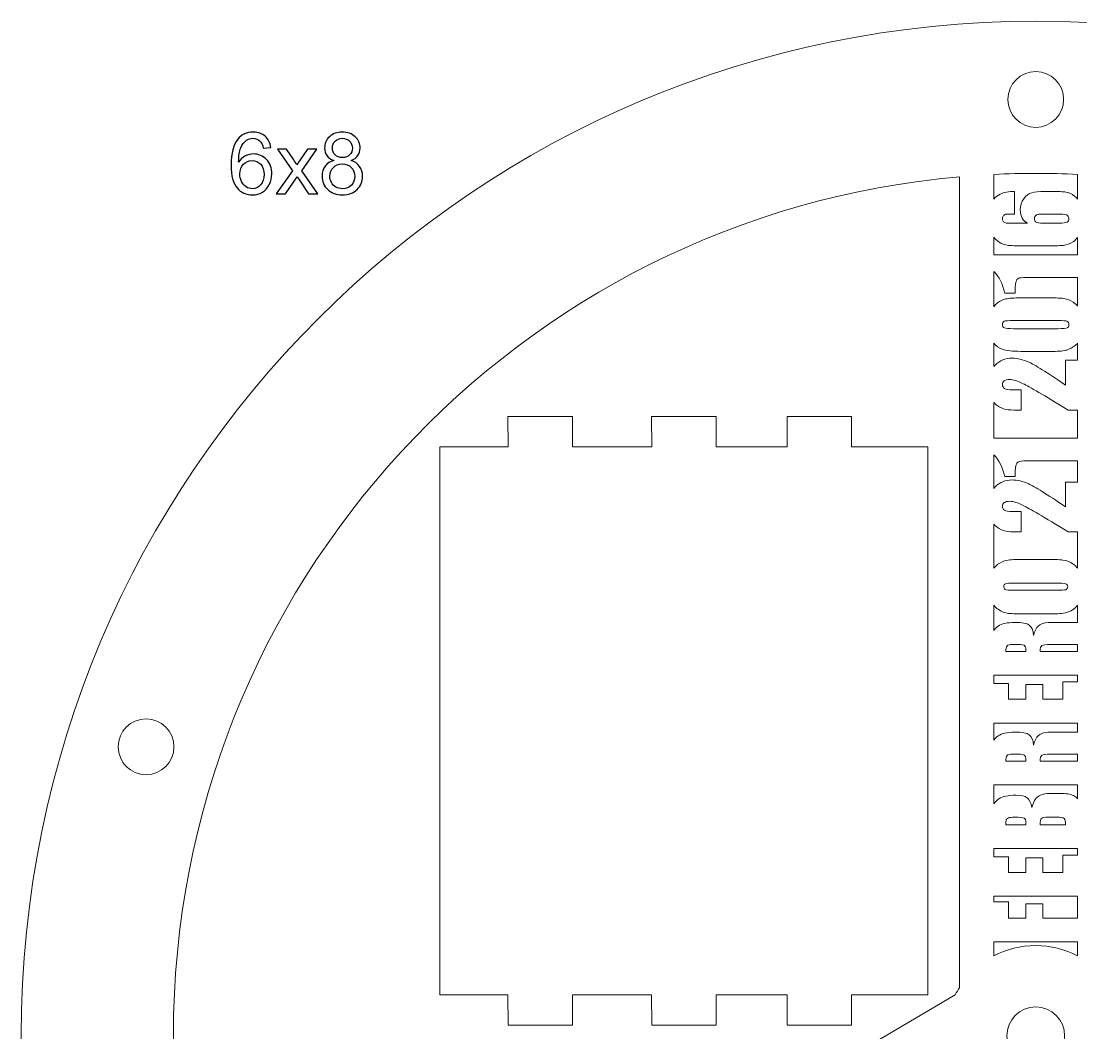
# Model space of a CAD drawing. Header units: millimetres. Extents: x -535 to 505, y -208 to 234.
# Drawn here: x -534.5 to -430.1, y -106.5 to -6.8 of the extents above; entities that cross this region are included whole.
import ezdxf

# ---------------------------------------------------------------- set-up
doc = ezdxf.new("R2010")
doc.units = ezdxf.units.MM
doc.header["$MEASUREMENT"] = 0
doc.layers.add('Capa 1', color=7, linetype='Continuous')

msp = doc.modelspace()

# ---------------------------------------------------------------- linework, layer by layer
at = {"layer": 'Capa 1', "color": 250, "lineweight": 20}
for points, knots in [([(-434.5034, -6.7857), (-379.2749, -6.7857), (-334.5034, -51.5572), (-334.5034, -106.7857), (-334.5034, -106.7857), (-334.5034, -162.0142), (-379.2749, -206.7857), (-434.5034, -206.7857), (-434.5034, -206.7857), (-489.7319, -206.7857), (-534.5034, -162.0142), (-534.5034, -106.7857), (-534.5034, -106.7857), (-534.5034, -51.5572), (-489.7319, -6.7857), (-434.5034, -6.7857)], [0, 0, 0, 0, 0.2, 0.2, 0.2, 0.2, 0.4, 0.4, 0.4, 0.4, 0.6, 0.6, 0.6, 0.6, 1, 1, 1, 1]), ([(-434.5034, -11.7492), (-432.9846, -11.7492), (-431.7534, -12.9804), (-431.7534, -14.4992), (-431.7534, -14.4992), (-431.7534, -16.018), (-432.9846, -17.2492), (-434.5034, -17.2492), (-434.5034, -17.2492), (-436.0222, -17.2492), (-437.2534, -16.018), (-437.2534, -14.4992), (-437.2534, -14.4992), (-437.2534, -12.9804), (-436.0222, -11.7492), (-434.5034, -11.7492)], [0, 0, 0, 0, 0.2, 0.2, 0.2, 0.2, 0.4, 0.4, 0.4, 0.4, 0.6, 0.6, 0.6, 0.6, 1, 1, 1, 1]), ([(-434.5034, -21.7857), (-433.1196, -21.7857), (-431.7441, -21.8215), (-430.3765, -21.8869), (-430.3765, -21.8869), (-430.3765, -21.8869), (-430.3765, -24.3261), (-430.3765, -24.3261), (-430.3765, -24.3261), (-430.4664, -24.2089), (-430.567, -24.1058), (-430.6782, -24.0171), (-430.6782, -24.0171), (-430.937, -23.8074), (-431.2203, -23.6808), (-431.5263, -23.6317), (-431.5263, -23.6317), (-431.8323, -23.5845), (-432.2989, -23.5599), (-432.926, -23.5599), (-432.926, -23.5599), (-432.926, -23.5599), (-433.6382, -23.5599), (-433.6382, -23.5599), (-433.6382, -23.5599), (-434.1652, -23.5599), (-434.5845, -23.6034), (-434.8943, -23.6884), (-434.8943, -23.6884), (-435.2041, -23.7734), (-435.4686, -23.9717), (-435.6896, -24.2872), (-435.6896, -24.2872), (-435.9106, -24.6008), (-436.022, -24.9634), (-436.022, -25.3733), (-436.022, -25.3733), (-436.022, -25.6982), (-435.9635, -25.9721), (-435.8445, -26.195), (-435.8445, -26.195), (-435.7255, -26.416), (-435.546, -26.5842), (-435.308, -26.6994), (-435.308, -26.6994), (-435.308, -26.6994), (-436.7342, -26.6994), (-436.7342, -26.6994), (-436.7342, -26.6994), (-437.0685, -26.6994), (-437.2914, -26.6937), (-437.4028, -26.6824), (-437.4028, -26.6824), (-437.5143, -26.671), (-437.6031, -26.6276), (-437.673, -26.5539), (-437.673, -26.5539), (-437.7429, -26.4784), (-437.7788, -26.3839), (-437.7788, -26.2687), (-437.7788, -26.2687), (-437.7788, -26.1308), (-437.741, -26.0212), (-437.6673, -25.9419), (-437.6673, -25.9419), (-437.5936, -25.8607), (-437.5011, -25.8154), (-437.3915, -25.8059), (-437.3915, -25.8059), (-437.2838, -25.7965), (-437.0194, -25.7927), (-436.6, -25.7927), (-436.6, -25.7927), (-436.6, -25.7927), (-436.6, -23.5599), (-436.6, -23.5599), (-436.6, -23.5599), (-437.1611, -23.5599), (-437.6276, -23.6468), (-437.9979, -23.8206), (-437.9979, -23.8206), (-438.2456, -23.9375), (-438.4566, -24.1058), (-438.6303, -24.3258), (-438.6303, -24.3258), (-438.6303, -24.3258), (-438.6303, -21.8869), (-438.6303, -21.8869), (-438.6303, -21.8869), (-437.2632, -21.8198), (-435.8872, -21.7857), (-434.5034, -21.7857)], [0, 0, 0, 0, 0.04166667, 0.04166667, 0.04166667, 0.04166667, 0.08333333, 0.08333333, 0.08333333, 0.08333333, 0.125, 0.125, 0.125, 0.125, 0.16666667, 0.16666667, 0.16666667, 0.16666667, 0.20833333, 0.20833333, 0.20833333, 0.20833333, 0.25, 0.25, 0.25, 0.25, 0.29166667, 0.29166667, 0.29166667, 0.29166667, 0.33333333, 0.33333333, 0.33333333, 0.33333333, 0.375, 0.375, 0.375, 0.375, 0.41666667, 0.41666667, 0.41666667, 0.41666667, 0.45833333, 0.45833333, 0.45833333, 0.45833333, 0.5, 0.5, 0.5, 0.5, 0.54166667, 0.54166667, 0.54166667, 0.54166667, 0.58333333, 0.58333333, 0.58333333, 0.58333333, 0.625, 0.625, 0.625, 0.625, 0.66666667, 0.66666667, 0.66666667, 0.66666667, 0.70833333, 0.70833333, 0.70833333, 0.70833333, 0.75, 0.75, 0.75, 0.75, 0.79166667, 0.79166667, 0.79166667, 0.79166667, 0.83333333, 0.83333333, 0.83333333, 0.83333333, 0.875, 0.875, 0.875, 0.875, 0.91666667, 0.91666667, 0.91666667, 0.91666667, 1, 1, 1, 1]), ([(-511.263, -143.3336), (-516.5457, -132.2629), (-519.5034, -119.8699), (-519.5034, -106.7857), (-519.5034, -106.7857), (-519.5034, -62.3694), (-485.4339, -25.9166), (-442.0034, -22.1188), (-442.0034, -22.1188), (-442.0034, -22.1188), (-442.0034, -102.0061), (-442.0034, -102.0061), (-442.0034, -102.0061), (-442.1576, -102.2475), (-442.3004, -102.497), (-442.4311, -102.7535), (-442.4311, -102.7535), (-442.4311, -102.7535), (-511.263, -143.3336), (-511.263, -143.3336)], [0, 0, 0, 0, 0.16666667, 0.16666667, 0.16666667, 0.16666667, 0.33333333, 0.33333333, 0.33333333, 0.33333333, 0.5, 0.5, 0.5, 0.5, 0.66666667, 0.66666667, 0.66666667, 0.66666667, 1, 1, 1, 1]), ([(-433.812, -25.7927), (-434.1274, -25.7927), (-434.3446, -25.8286), (-434.4618, -25.8985), (-434.4618, -25.8985), (-434.5808, -25.9702), (-434.6393, -26.0855), (-434.6393, -26.246), (-434.6393, -26.246), (-434.6393, -26.4028), (-434.5826, -26.518), (-434.4712, -26.5898), (-434.4712, -26.5898), (-434.3579, -26.6635), (-434.1387, -26.6994), (-433.812, -26.6994), (-433.812, -26.6994), (-433.812, -26.6994), (-432.195, -26.6994), (-432.195, -26.6994), (-432.195, -26.6994), (-431.8002, -26.6994), (-431.5433, -26.6654), (-431.4205, -26.5955), (-431.4205, -26.5955), (-431.2997, -26.5275), (-431.2392, -26.4123), (-431.2392, -26.2517), (-431.2392, -26.2517), (-431.2392, -26.1554), (-431.2864, -26.0534), (-431.3809, -25.9495), (-431.3809, -25.9495), (-431.4734, -25.8456), (-431.7266, -25.7927), (-432.1383, -25.7927), (-432.1383, -25.7927), (-432.1383, -25.7927), (-433.812, -25.7927), (-433.812, -25.7927)], [0, 0, 0, 0, 0.09090909, 0.09090909, 0.09090909, 0.09090909, 0.18181818, 0.18181818, 0.18181818, 0.18181818, 0.27272727, 0.27272727, 0.27272727, 0.27272727, 0.36363636, 0.36363636, 0.36363636, 0.36363636, 0.45454545, 0.45454545, 0.45454545, 0.45454545, 0.54545455, 0.54545455, 0.54545455, 0.54545455, 0.63636364, 0.63636364, 0.63636364, 0.63636364, 0.72727273, 0.72727273, 0.72727273, 0.72727273, 0.81818182, 0.81818182, 0.81818182, 0.81818182, 1, 1, 1, 1]), ([(-438.6303, -28.0871), (-438.6303, -28.0871), (-438.6303, -29.803), (-438.6303, -29.803), (-438.6303, -29.803), (-438.6303, -29.803), (-430.3765, -29.803), (-430.3765, -29.803), (-430.3765, -29.803), (-430.3765, -29.803), (-430.3765, -28.0931), (-430.3765, -28.0931), (-430.3765, -28.0931), (-430.5031, -28.2596), (-430.6514, -28.4001), (-430.8217, -28.5147), (-430.8217, -28.5147), (-431.1334, -28.7224), (-431.4602, -28.8452), (-431.804, -28.8792), (-431.804, -28.8792), (-432.1459, -28.9151), (-432.8127, -28.9321), (-433.8006, -28.9321), (-433.8006, -28.9321), (-433.8006, -28.9321), (-435.0398, -28.9321), (-435.0398, -28.9321), (-435.0398, -28.9321), (-436.1051, -28.9321), (-436.8192, -28.917), (-437.1781, -28.8849), (-437.1781, -28.8849), (-437.537, -28.8528), (-437.8789, -28.7262), (-438.1981, -28.4996), (-438.1981, -28.4996), (-438.3632, -28.384), (-438.5074, -28.2464), (-438.6303, -28.0871)], [0, 0, 0, 0, 0.09090909, 0.09090909, 0.09090909, 0.09090909, 0.18181818, 0.18181818, 0.18181818, 0.18181818, 0.27272727, 0.27272727, 0.27272727, 0.27272727, 0.36363636, 0.36363636, 0.36363636, 0.36363636, 0.45454545, 0.45454545, 0.45454545, 0.45454545, 0.54545455, 0.54545455, 0.54545455, 0.54545455, 0.63636364, 0.63636364, 0.63636364, 0.63636364, 0.72727273, 0.72727273, 0.72727273, 0.72727273, 0.81818182, 0.81818182, 0.81818182, 0.81818182, 1, 1, 1, 1]), ([(-438.6303, -31.4401), (-438.6303, -31.4401), (-438.6303, -34.9245), (-438.6303, -34.9245), (-438.6303, -34.9245), (-438.5222, -34.7726), (-438.404, -34.6471), (-438.2755, -34.5481), (-438.2755, -34.5481), (-438.0281, -34.3554), (-437.7504, -34.2251), (-437.4406, -34.1571), (-437.4406, -34.1571), (-437.1308, -34.0891), (-436.6359, -34.055), (-435.9559, -34.055), (-435.9559, -34.055), (-435.9559, -34.055), (-432.9676, -34.055), (-432.9676, -34.055), (-432.9676, -34.055), (-432.2876, -34.055), (-431.7946, -34.0928), (-431.4848, -34.1665), (-431.4848, -34.1665), (-431.1731, -34.2402), (-430.8841, -34.3932), (-430.614, -34.6255), (-430.614, -34.6255), (-430.527, -34.7008), (-430.4478, -34.7812), (-430.3765, -34.8665), (-430.3765, -34.8665), (-430.3765, -34.8665), (-430.3765, -32.0357), (-430.3765, -32.0357), (-430.3765, -32.0357), (-430.3765, -32.0357), (-434.8395, -32.0357), (-434.8395, -32.0357), (-434.8395, -32.0357), (-435.5347, -32.0357), (-435.954, -32.0527), (-436.0938, -32.0848), (-436.0938, -32.0848), (-436.2336, -32.1188), (-436.3413, -32.2095), (-436.413, -32.3587), (-436.413, -32.3587), (-436.4848, -32.508), (-436.5207, -32.8404), (-436.5207, -33.3561), (-436.5207, -33.3561), (-436.5207, -33.3561), (-436.5207, -33.5771), (-436.5207, -33.5771), (-436.5207, -33.5771), (-436.5207, -33.5771), (-437.5615, -33.5771), (-437.5615, -33.5771), (-437.5615, -33.5771), (-437.7511, -32.6884), (-438.108, -31.976), (-438.6303, -31.4401)], [0, 0, 0, 0, 0.05882353, 0.05882353, 0.05882353, 0.05882353, 0.11764706, 0.11764706, 0.11764706, 0.11764706, 0.17647059, 0.17647059, 0.17647059, 0.17647059, 0.23529412, 0.23529412, 0.23529412, 0.23529412, 0.29411765, 0.29411765, 0.29411765, 0.29411765, 0.35294118, 0.35294118, 0.35294118, 0.35294118, 0.41176471, 0.41176471, 0.41176471, 0.41176471, 0.47058824, 0.47058824, 0.47058824, 0.47058824, 0.52941176, 0.52941176, 0.52941176, 0.52941176, 0.58823529, 0.58823529, 0.58823529, 0.58823529, 0.64705882, 0.64705882, 0.64705882, 0.64705882, 0.70588235, 0.70588235, 0.70588235, 0.70588235, 0.76470588, 0.76470588, 0.76470588, 0.76470588, 0.82352941, 0.82352941, 0.82352941, 0.82352941, 0.88235294, 0.88235294, 0.88235294, 0.88235294, 1, 1, 1, 1]), ([(-436.7058, -36.2878), (-437.1818, -36.2878), (-437.4784, -36.3105), (-437.5993, -36.3577), (-437.5993, -36.3577), (-437.7183, -36.403), (-437.7788, -36.5107), (-437.7788, -36.6826), (-437.7788, -36.6826), (-437.7788, -36.8488), (-437.7145, -36.9584), (-437.588, -37.0113), (-437.588, -37.0113), (-437.4614, -37.066), (-437.1667, -37.0925), (-436.7058, -37.0925), (-436.7058, -37.0925), (-436.7058, -37.0925), (-432.3386, -37.0925), (-432.3386, -37.0925), (-432.3386, -37.0925), (-431.8191, -37.0925), (-431.5055, -37.0679), (-431.3998, -37.0169), (-431.3998, -37.0169), (-431.2921, -36.9678), (-431.2392, -36.8601), (-431.2392, -36.692), (-431.2392, -36.692), (-431.2392, -36.5258), (-431.3015, -36.4181), (-431.4281, -36.3652), (-431.4281, -36.3652), (-431.5528, -36.3142), (-431.8342, -36.2878), (-432.2725, -36.2878), (-432.2725, -36.2878), (-432.2725, -36.2878), (-436.7058, -36.2878), (-436.7058, -36.2878)], [0, 0, 0, 0, 0.09090909, 0.09090909, 0.09090909, 0.09090909, 0.18181818, 0.18181818, 0.18181818, 0.18181818, 0.27272727, 0.27272727, 0.27272727, 0.27272727, 0.36363636, 0.36363636, 0.36363636, 0.36363636, 0.45454545, 0.45454545, 0.45454545, 0.45454545, 0.54545455, 0.54545455, 0.54545455, 0.54545455, 0.63636364, 0.63636364, 0.63636364, 0.63636364, 0.72727273, 0.72727273, 0.72727273, 0.72727273, 0.81818182, 0.81818182, 0.81818182, 0.81818182, 1, 1, 1, 1]), ([(-438.6303, -38.5059), (-438.6303, -38.5059), (-438.6303, -40.8271), (-438.6303, -40.8271), (-438.6303, -40.8271), (-438.5893, -40.7749), (-438.546, -40.7252), (-438.5003, -40.6777), (-438.5003, -40.6777), (-438.0583, -40.2225), (-437.5011, -39.9939), (-436.8267, -39.9939), (-436.8267, -39.9939), (-436.3129, -39.9939), (-435.7708, -40.1223), (-435.1984, -40.3792), (-435.1984, -40.3792), (-434.6261, -40.6361), (-433.4134, -41.3936), (-431.5565, -42.6498), (-431.5565, -42.6498), (-431.5565, -42.6498), (-431.5565, -40.1979), (-431.5565, -40.1979), (-431.5565, -40.1979), (-431.5565, -40.1979), (-430.3765, -40.1979), (-430.3765, -40.1979), (-430.3765, -40.1979), (-430.3765, -40.1979), (-430.3765, -38.5042), (-430.3765, -38.5042), (-430.3765, -38.5042), (-430.4496, -38.5928), (-430.5307, -38.6731), (-430.6196, -38.7453), (-430.6196, -38.7453), (-430.8822, -38.955), (-431.158, -39.1042), (-431.447, -39.193), (-431.447, -39.193), (-431.7379, -39.2818), (-432.1988, -39.3252), (-432.8297, -39.3252), (-432.8297, -39.3252), (-432.8297, -39.3252), (-435.9559, -39.3252), (-435.9559, -39.3252), (-435.9559, -39.3252), (-436.7795, -39.3252), (-437.3953, -39.2534), (-437.8052, -39.1118), (-437.8052, -39.1118), (-438.1318, -38.9989), (-438.4068, -38.7973), (-438.6303, -38.5059)], [0, 0, 0, 0, 0.06666667, 0.06666667, 0.06666667, 0.06666667, 0.13333333, 0.13333333, 0.13333333, 0.13333333, 0.2, 0.2, 0.2, 0.2, 0.26666667, 0.26666667, 0.26666667, 0.26666667, 0.33333333, 0.33333333, 0.33333333, 0.33333333, 0.4, 0.4, 0.4, 0.4, 0.46666667, 0.46666667, 0.46666667, 0.46666667, 0.53333333, 0.53333333, 0.53333333, 0.53333333, 0.6, 0.6, 0.6, 0.6, 0.66666667, 0.66666667, 0.66666667, 0.66666667, 0.73333333, 0.73333333, 0.73333333, 0.73333333, 0.8, 0.8, 0.8, 0.8, 0.86666667, 0.86666667, 0.86666667, 0.86666667, 1, 1, 1, 1]), ([(-438.6303, -44.3643), (-438.6303, -44.3643), (-438.6303, -47.8841), (-438.6303, -47.8841), (-438.6303, -47.8841), (-438.6303, -47.8841), (-430.3765, -47.8841), (-430.3765, -47.8841), (-430.3765, -47.8841), (-430.3765, -47.8841), (-430.3765, -45.1157), (-430.3765, -45.1157), (-430.3765, -45.1157), (-430.3765, -45.1157), (-431.3072, -45.1129), (-431.3072, -45.1129), (-431.3072, -45.1129), (-433.6892, -43.6547), (-435.1626, -42.7876), (-435.7292, -42.5119), (-435.7292, -42.5119), (-436.2959, -42.2361), (-436.7379, -42.0982), (-437.0534, -42.0982), (-437.0534, -42.0982), (-437.2971, -42.0982), (-437.4784, -42.1416), (-437.5993, -42.2247), (-437.5993, -42.2247), (-437.7183, -42.3079), (-437.7788, -42.4344), (-437.7788, -42.6044), (-437.7788, -42.6044), (-437.7788, -42.7744), (-437.7126, -42.9029), (-437.5804, -42.986), (-437.5804, -42.986), (-437.4482, -43.0691), (-437.1856, -43.1107), (-436.7927, -43.1107), (-436.7927, -43.1107), (-436.7927, -43.1107), (-435.9427, -43.1107), (-435.9427, -43.1107), (-435.9427, -43.1107), (-435.9427, -43.1107), (-435.9427, -45.1167), (-435.9427, -45.1167), (-435.9427, -45.1167), (-435.9427, -45.1167), (-436.2695, -45.1167), (-436.2695, -45.1167), (-436.2695, -45.1167), (-436.7701, -45.1167), (-437.1667, -45.0903), (-437.4557, -45.0393), (-437.4557, -45.0393), (-437.7447, -44.9883), (-438.03, -44.8598), (-438.3095, -44.6577), (-438.3095, -44.6577), (-438.4285, -44.5709), (-438.5355, -44.4731), (-438.6303, -44.3643)], [0, 0, 0, 0, 0.05882353, 0.05882353, 0.05882353, 0.05882353, 0.11764706, 0.11764706, 0.11764706, 0.11764706, 0.17647059, 0.17647059, 0.17647059, 0.17647059, 0.23529412, 0.23529412, 0.23529412, 0.23529412, 0.29411765, 0.29411765, 0.29411765, 0.29411765, 0.35294118, 0.35294118, 0.35294118, 0.35294118, 0.41176471, 0.41176471, 0.41176471, 0.41176471, 0.47058824, 0.47058824, 0.47058824, 0.47058824, 0.52941176, 0.52941176, 0.52941176, 0.52941176, 0.58823529, 0.58823529, 0.58823529, 0.58823529, 0.64705882, 0.64705882, 0.64705882, 0.64705882, 0.70588235, 0.70588235, 0.70588235, 0.70588235, 0.76470588, 0.76470588, 0.76470588, 0.76470588, 0.82352941, 0.82352941, 0.82352941, 0.82352941, 0.88235294, 0.88235294, 0.88235294, 0.88235294, 1, 1, 1, 1]), ([(-438.6303, -49.5212), (-438.6303, -49.5212), (-438.6303, -52.8314), (-438.6303, -52.8314), (-438.6303, -52.8314), (-438.5893, -52.7792), (-438.546, -52.7295), (-438.5003, -52.682), (-438.5003, -52.682), (-438.0583, -52.2268), (-437.5011, -51.9982), (-436.8267, -51.9982), (-436.8267, -51.9982), (-436.3129, -51.9982), (-435.7708, -52.1266), (-435.1984, -52.3835), (-435.1984, -52.3835), (-434.6261, -52.6404), (-433.4134, -53.3979), (-431.5565, -54.6541), (-431.5565, -54.6541), (-431.5565, -54.6541), (-431.5565, -52.2022), (-431.5565, -52.2022), (-431.5565, -52.2022), (-431.5565, -52.2022), (-430.3765, -52.2022), (-430.3765, -52.2022), (-430.3765, -52.2022), (-430.3765, -52.2022), (-430.3765, -50.1168), (-430.3765, -50.1168), (-430.3765, -50.1168), (-430.3765, -50.1168), (-434.8395, -50.1168), (-434.8395, -50.1168), (-434.8395, -50.1168), (-435.5347, -50.1168), (-435.954, -50.1338), (-436.0938, -50.1659), (-436.0938, -50.1659), (-436.2336, -50.1999), (-436.3413, -50.2906), (-436.413, -50.4398), (-436.413, -50.4398), (-436.4848, -50.5891), (-436.5207, -50.9215), (-436.5207, -51.4372), (-436.5207, -51.4372), (-436.5207, -51.4372), (-436.5207, -51.6582), (-436.5207, -51.6582), (-436.5207, -51.6582), (-436.5207, -51.6582), (-437.5615, -51.6582), (-437.5615, -51.6582), (-437.5615, -51.6582), (-437.7511, -50.7695), (-438.108, -50.0571), (-438.6303, -49.5212)], [0, 0, 0, 0, 0.0625, 0.0625, 0.0625, 0.0625, 0.125, 0.125, 0.125, 0.125, 0.1875, 0.1875, 0.1875, 0.1875, 0.25, 0.25, 0.25, 0.25, 0.3125, 0.3125, 0.3125, 0.3125, 0.375, 0.375, 0.375, 0.375, 0.4375, 0.4375, 0.4375, 0.4375, 0.5, 0.5, 0.5, 0.5, 0.5625, 0.5625, 0.5625, 0.5625, 0.625, 0.625, 0.625, 0.625, 0.6875, 0.6875, 0.6875, 0.6875, 0.75, 0.75, 0.75, 0.75, 0.8125, 0.8125, 0.8125, 0.8125, 0.875, 0.875, 0.875, 0.875, 1, 1, 1, 1]), ([(-438.6303, -56.3686), (-438.6303, -56.3686), (-438.6303, -60.6943), (-438.6303, -60.6943), (-438.6303, -60.6943), (-438.5159, -60.5477), (-438.3832, -60.4187), (-438.2321, -60.3077), (-438.2321, -60.3077), (-437.9185, -60.0754), (-437.5766, -59.9375), (-437.2083, -59.8921), (-437.2083, -59.8921), (-436.8381, -59.8487), (-436.192, -59.826), (-435.2702, -59.826), (-435.2702, -59.826), (-435.2702, -59.826), (-433.7364, -59.826), (-433.7364, -59.826), (-433.7364, -59.826), (-432.8354, -59.826), (-432.1988, -59.8468), (-431.8248, -59.8902), (-431.8248, -59.8902), (-431.4489, -59.9318), (-431.107, -60.064), (-430.7972, -60.2869), (-430.7972, -60.2869), (-430.638, -60.4014), (-430.4978, -60.537), (-430.3765, -60.6931), (-430.3765, -60.6931), (-430.3765, -60.6931), (-430.3765, -57.12), (-430.3765, -57.12), (-430.3765, -57.12), (-430.3765, -57.12), (-431.3072, -57.1172), (-431.3072, -57.1172), (-431.3072, -57.1172), (-433.6892, -55.659), (-435.1626, -54.7919), (-435.7292, -54.5162), (-435.7292, -54.5162), (-436.2959, -54.2404), (-436.7379, -54.1025), (-437.0534, -54.1025), (-437.0534, -54.1025), (-437.2971, -54.1025), (-437.4784, -54.1459), (-437.5993, -54.229), (-437.5993, -54.229), (-437.7183, -54.3122), (-437.7788, -54.4387), (-437.7788, -54.6087), (-437.7788, -54.6087), (-437.7788, -54.7787), (-437.7126, -54.9072), (-437.5804, -54.9903), (-437.5804, -54.9903), (-437.4482, -55.0734), (-437.1856, -55.115), (-436.7927, -55.115), (-436.7927, -55.115), (-436.7927, -55.115), (-435.9427, -55.115), (-435.9427, -55.115), (-435.9427, -55.115), (-435.9427, -55.115), (-435.9427, -57.121), (-435.9427, -57.121), (-435.9427, -57.121), (-435.9427, -57.121), (-436.2695, -57.121), (-436.2695, -57.121), (-436.2695, -57.121), (-436.7701, -57.121), (-437.1667, -57.0946), (-437.4557, -57.0436), (-437.4557, -57.0436), (-437.7447, -56.9926), (-438.03, -56.8641), (-438.3095, -56.662), (-438.3095, -56.662), (-438.4285, -56.5752), (-438.5355, -56.4774), (-438.6303, -56.3686)], [0, 0, 0, 0, 0.04347826, 0.04347826, 0.04347826, 0.04347826, 0.08695652, 0.08695652, 0.08695652, 0.08695652, 0.13043478, 0.13043478, 0.13043478, 0.13043478, 0.17391304, 0.17391304, 0.17391304, 0.17391304, 0.2173913, 0.2173913, 0.2173913, 0.2173913, 0.26086957, 0.26086957, 0.26086957, 0.26086957, 0.30434783, 0.30434783, 0.30434783, 0.30434783, 0.34782609, 0.34782609, 0.34782609, 0.34782609, 0.39130435, 0.39130435, 0.39130435, 0.39130435, 0.43478261, 0.43478261, 0.43478261, 0.43478261, 0.47826087, 0.47826087, 0.47826087, 0.47826087, 0.52173913, 0.52173913, 0.52173913, 0.52173913, 0.56521739, 0.56521739, 0.56521739, 0.56521739, 0.60869565, 0.60869565, 0.60869565, 0.60869565, 0.65217391, 0.65217391, 0.65217391, 0.65217391, 0.69565217, 0.69565217, 0.69565217, 0.69565217, 0.73913043, 0.73913043, 0.73913043, 0.73913043, 0.7826087, 0.7826087, 0.7826087, 0.7826087, 0.82608696, 0.82608696, 0.82608696, 0.82608696, 0.86956522, 0.86956522, 0.86956522, 0.86956522, 0.91304348, 0.91304348, 0.91304348, 0.91304348, 1, 1, 1, 1]), ([(-436.6813, -62.1608), (-437.0968, -62.1608), (-437.3632, -62.1834), (-437.4803, -62.2288), (-437.4803, -62.2288), (-437.5955, -62.2741), (-437.6541, -62.3667), (-437.6541, -62.5064), (-437.6541, -62.5064), (-437.6541, -62.6254), (-437.6069, -62.7161), (-437.5124, -62.7803), (-437.5124, -62.7803), (-437.4199, -62.8427), (-437.1422, -62.8748), (-436.6813, -62.8748), (-436.6813, -62.8748), (-436.6813, -62.8748), (-432.4972, -62.8748), (-432.4972, -62.8748), (-432.4972, -62.8748), (-431.9778, -62.8748), (-431.6567, -62.854), (-431.5358, -62.8124), (-431.5358, -62.8124), (-431.413, -62.7709), (-431.3525, -62.6745), (-431.3525, -62.5234), (-431.3525, -62.5234), (-431.3525, -62.3685), (-431.4224, -62.2684), (-431.5622, -62.225), (-431.5622, -62.225), (-431.702, -62.1815), (-432.0363, -62.1608), (-432.5634, -62.1608), (-432.5634, -62.1608), (-432.5634, -62.1608), (-436.6813, -62.1608), (-436.6813, -62.1608)], [0, 0, 0, 0, 0.09090909, 0.09090909, 0.09090909, 0.09090909, 0.18181818, 0.18181818, 0.18181818, 0.18181818, 0.27272727, 0.27272727, 0.27272727, 0.27272727, 0.36363636, 0.36363636, 0.36363636, 0.36363636, 0.45454545, 0.45454545, 0.45454545, 0.45454545, 0.54545455, 0.54545455, 0.54545455, 0.54545455, 0.63636364, 0.63636364, 0.63636364, 0.63636364, 0.72727273, 0.72727273, 0.72727273, 0.72727273, 0.81818182, 0.81818182, 0.81818182, 0.81818182, 1, 1, 1, 1]), ([(-438.6303, -64.3422), (-438.6303, -64.3422), (-438.6303, -66.8216), (-438.6303, -66.8216), (-438.6303, -66.8216), (-438.5227, -66.6676), (-438.3837, -66.5307), (-438.2132, -66.4109), (-438.2132, -66.4109), (-437.8656, -66.1653), (-437.3084, -66.0425), (-436.5453, -66.0425), (-436.5453, -66.0425), (-435.8482, -66.0425), (-435.3798, -66.1294), (-435.1399, -66.3032), (-435.1399, -66.3032), (-434.9, -66.4751), (-434.7564, -66.817), (-434.7092, -67.327), (-434.7092, -67.327), (-434.594, -66.8661), (-434.441, -66.5545), (-434.2483, -66.3958), (-434.2483, -66.3958), (-434.0575, -66.2371), (-433.88, -66.1389), (-433.7194, -66.1011), (-433.7194, -66.1011), (-433.5588, -66.0614), (-433.1168, -66.0425), (-432.3934, -66.0425), (-432.3934, -66.0425), (-432.3934, -66.0425), (-430.3765, -66.0425), (-430.3765, -66.0425), (-430.3765, -66.0425), (-430.3765, -66.0425), (-430.3765, -64.3414), (-430.3765, -64.3414), (-430.3765, -64.3414), (-430.4909, -64.4879), (-430.6235, -64.6168), (-430.7745, -64.7278), (-430.7745, -64.7278), (-431.0881, -64.9602), (-431.43, -65.0981), (-431.7983, -65.1434), (-431.7983, -65.1434), (-432.1686, -65.1869), (-432.8146, -65.2095), (-433.7364, -65.2095), (-433.7364, -65.2095), (-433.7364, -65.2095), (-435.2702, -65.2095), (-435.2702, -65.2095), (-435.2702, -65.2095), (-436.1713, -65.2095), (-436.8078, -65.1887), (-437.1818, -65.1453), (-437.1818, -65.1453), (-437.5577, -65.1037), (-437.8996, -64.9715), (-438.2094, -64.7486), (-438.2094, -64.7486), (-438.3687, -64.634), (-438.5089, -64.4985), (-438.6303, -64.3422)], [0, 0, 0, 0, 0.05555556, 0.05555556, 0.05555556, 0.05555556, 0.11111111, 0.11111111, 0.11111111, 0.11111111, 0.16666667, 0.16666667, 0.16666667, 0.16666667, 0.22222222, 0.22222222, 0.22222222, 0.22222222, 0.27777778, 0.27777778, 0.27777778, 0.27777778, 0.33333333, 0.33333333, 0.33333333, 0.33333333, 0.38888889, 0.38888889, 0.38888889, 0.38888889, 0.44444444, 0.44444444, 0.44444444, 0.44444444, 0.5, 0.5, 0.5, 0.5, 0.55555556, 0.55555556, 0.55555556, 0.55555556, 0.61111111, 0.61111111, 0.61111111, 0.61111111, 0.66666667, 0.66666667, 0.66666667, 0.66666667, 0.72222222, 0.72222222, 0.72222222, 0.72222222, 0.77777778, 0.77777778, 0.77777778, 0.77777778, 0.83333333, 0.83333333, 0.83333333, 0.83333333, 0.88888889, 0.88888889, 0.88888889, 0.88888889, 1, 1, 1, 1]), ([(-437.4614, -68.91), (-437.4614, -68.91), (-435.4667, -68.91), (-435.4667, -68.91), (-435.4667, -68.91), (-435.4667, -68.6493), (-435.5026, -68.468), (-435.5743, -68.3641), (-435.5743, -68.3641), (-435.6461, -68.2602), (-435.8804, -68.2073), (-436.2751, -68.2073), (-436.2751, -68.2073), (-436.2751, -68.2073), (-436.7682, -68.2073), (-436.7682, -68.2073), (-436.7682, -68.2073), (-437.0534, -68.2073), (-437.2404, -68.2583), (-437.3292, -68.3584), (-437.3292, -68.3584), (-437.418, -68.4585), (-437.4614, -68.6436), (-437.4614, -68.91)], [0, 0, 0, 0, 0.14285714, 0.14285714, 0.14285714, 0.14285714, 0.28571429, 0.28571429, 0.28571429, 0.28571429, 0.42857143, 0.42857143, 0.42857143, 0.42857143, 0.57142857, 0.57142857, 0.57142857, 0.57142857, 0.71428571, 0.71428571, 0.71428571, 0.71428571, 1, 1, 1, 1]), ([(-430.3765, -68.91), (-430.3765, -68.91), (-430.3765, -68.2073), (-430.3765, -68.2073), (-430.3765, -68.2073), (-430.3765, -68.2073), (-433.0092, -68.2073), (-433.0092, -68.2073), (-433.0092, -68.2073), (-433.4889, -68.2073), (-433.7855, -68.2451), (-433.9007, -68.3206), (-433.9007, -68.3206), (-434.016, -68.3943), (-434.0726, -68.5907), (-434.0726, -68.91), (-434.0726, -68.91), (-434.0726, -68.91), (-430.3765, -68.91), (-430.3765, -68.91)], [0, 0, 0, 0, 0.16666667, 0.16666667, 0.16666667, 0.16666667, 0.33333333, 0.33333333, 0.33333333, 0.33333333, 0.5, 0.5, 0.5, 0.5, 0.66666667, 0.66666667, 0.66666667, 0.66666667, 1, 1, 1, 1]), ([(-438.6303, -71.2447), (-438.6303, -71.2447), (-438.6303, -72.0665), (-438.6303, -72.0665), (-438.6303, -72.0665), (-438.6303, -72.0665), (-437.2007, -72.0665), (-437.2007, -72.0665), (-437.2007, -72.0665), (-437.2007, -72.0665), (-437.2007, -73.6192), (-437.2007, -73.6192), (-437.2007, -73.6192), (-437.2007, -73.6192), (-435.4893, -73.6192), (-435.4893, -73.6192), (-435.4893, -73.6192), (-435.4893, -73.6192), (-435.4893, -72.1685), (-435.4893, -72.1685), (-435.4893, -72.1685), (-435.4893, -72.1685), (-433.7893, -72.1685), (-433.7893, -72.1685), (-433.7893, -72.1685), (-433.7893, -72.1685), (-433.7893, -73.6192), (-433.7893, -73.6192), (-433.7893, -73.6192), (-433.7893, -73.6192), (-431.8172, -73.6192), (-431.8172, -73.6192), (-431.8172, -73.6192), (-431.8172, -73.6192), (-431.8172, -71.9078), (-431.8172, -71.9078), (-431.8172, -71.9078), (-431.8172, -71.9078), (-430.3765, -71.9078), (-430.3765, -71.9078), (-430.3765, -71.9078), (-430.3765, -71.9078), (-430.3765, -71.2447), (-430.3765, -71.2447), (-430.3765, -71.2447), (-430.3765, -71.2447), (-438.6303, -71.2447), (-438.6303, -71.2447)], [0, 0, 0, 0, 0.07692308, 0.07692308, 0.07692308, 0.07692308, 0.15384615, 0.15384615, 0.15384615, 0.15384615, 0.23076923, 0.23076923, 0.23076923, 0.23076923, 0.30769231, 0.30769231, 0.30769231, 0.30769231, 0.38461538, 0.38461538, 0.38461538, 0.38461538, 0.46153846, 0.46153846, 0.46153846, 0.46153846, 0.53846154, 0.53846154, 0.53846154, 0.53846154, 0.61538462, 0.61538462, 0.61538462, 0.61538462, 0.69230769, 0.69230769, 0.69230769, 0.69230769, 0.76923077, 0.76923077, 0.76923077, 0.76923077, 0.84615385, 0.84615385, 0.84615385, 0.84615385, 1, 1, 1, 1]), ([(-522.1958, -75.5428), (-520.677, -75.5428), (-519.4458, -76.774), (-519.4458, -78.2928), (-519.4458, -78.2928), (-519.4458, -79.8116), (-520.677, -81.0428), (-522.1958, -81.0428), (-522.1958, -81.0428), (-523.7146, -81.0428), (-524.9458, -79.8116), (-524.9458, -78.2928), (-524.9458, -78.2928), (-524.9458, -76.774), (-523.7146, -75.5428), (-522.1958, -75.5428)], [0, 0, 0, 0, 0.2, 0.2, 0.2, 0.2, 0.4, 0.4, 0.4, 0.4, 0.6, 0.6, 0.6, 0.6, 1, 1, 1, 1]), ([(-438.6303, -75.9539), (-438.6303, -75.9539), (-438.6303, -77.634), (-438.6303, -77.634), (-438.6303, -77.634), (-438.5227, -77.48), (-438.3837, -77.3431), (-438.2132, -77.2233), (-438.2132, -77.2233), (-437.8656, -76.9777), (-437.3084, -76.8549), (-436.5453, -76.8549), (-436.5453, -76.8549), (-435.8482, -76.8549), (-435.3798, -76.9418), (-435.1399, -77.1156), (-435.1399, -77.1156), (-434.9, -77.2875), (-434.7564, -77.6294), (-434.7092, -78.1394), (-434.7092, -78.1394), (-434.594, -77.6785), (-434.441, -77.3669), (-434.2483, -77.2082), (-434.2483, -77.2082), (-434.0575, -77.0495), (-433.88, -76.9513), (-433.7194, -76.9135), (-433.7194, -76.9135), (-433.5588, -76.8738), (-433.1168, -76.8549), (-432.3934, -76.8549), (-432.3934, -76.8549), (-432.3934, -76.8549), (-430.3765, -76.8549), (-430.3765, -76.8549), (-430.3765, -76.8549), (-430.3765, -76.8549), (-430.3765, -75.9539), (-430.3765, -75.9539), (-430.3765, -75.9539), (-430.3765, -75.9539), (-438.6303, -75.9539), (-438.6303, -75.9539)], [0, 0, 0, 0, 0.08333333, 0.08333333, 0.08333333, 0.08333333, 0.16666667, 0.16666667, 0.16666667, 0.16666667, 0.25, 0.25, 0.25, 0.25, 0.33333333, 0.33333333, 0.33333333, 0.33333333, 0.41666667, 0.41666667, 0.41666667, 0.41666667, 0.5, 0.5, 0.5, 0.5, 0.58333333, 0.58333333, 0.58333333, 0.58333333, 0.66666667, 0.66666667, 0.66666667, 0.66666667, 0.75, 0.75, 0.75, 0.75, 0.83333333, 0.83333333, 0.83333333, 0.83333333, 1, 1, 1, 1]), ([(-437.4614, -79.7224), (-437.4614, -79.7224), (-435.4667, -79.7224), (-435.4667, -79.7224), (-435.4667, -79.7224), (-435.4667, -79.4617), (-435.5026, -79.2804), (-435.5743, -79.1765), (-435.5743, -79.1765), (-435.6461, -79.0726), (-435.8804, -79.0197), (-436.2751, -79.0197), (-436.2751, -79.0197), (-436.2751, -79.0197), (-436.7682, -79.0197), (-436.7682, -79.0197), (-436.7682, -79.0197), (-437.0534, -79.0197), (-437.2404, -79.0707), (-437.3292, -79.1708), (-437.3292, -79.1708), (-437.418, -79.2709), (-437.4614, -79.456), (-437.4614, -79.7224)], [0, 0, 0, 0, 0.14285714, 0.14285714, 0.14285714, 0.14285714, 0.28571429, 0.28571429, 0.28571429, 0.28571429, 0.42857143, 0.42857143, 0.42857143, 0.42857143, 0.57142857, 0.57142857, 0.57142857, 0.57142857, 0.71428571, 0.71428571, 0.71428571, 0.71428571, 1, 1, 1, 1]), ([(-430.3765, -79.7224), (-430.3765, -79.7224), (-430.3765, -79.0197), (-430.3765, -79.0197), (-430.3765, -79.0197), (-430.3765, -79.0197), (-433.0092, -79.0197), (-433.0092, -79.0197), (-433.0092, -79.0197), (-433.4889, -79.0197), (-433.7855, -79.0575), (-433.9007, -79.133), (-433.9007, -79.133), (-434.016, -79.2067), (-434.0726, -79.4031), (-434.0726, -79.7224), (-434.0726, -79.7224), (-434.0726, -79.7224), (-430.3765, -79.7224), (-430.3765, -79.7224)], [0, 0, 0, 0, 0.16666667, 0.16666667, 0.16666667, 0.16666667, 0.33333333, 0.33333333, 0.33333333, 0.33333333, 0.5, 0.5, 0.5, 0.5, 0.66666667, 0.66666667, 0.66666667, 0.66666667, 1, 1, 1, 1]), ([(-438.6303, -82.0571), (-438.6303, -82.0571), (-438.6303, -83.917), (-438.6303, -83.917), (-438.6303, -83.917), (-438.5052, -83.7231), (-438.3369, -83.556), (-438.1263, -83.4153), (-438.1263, -83.4153), (-437.7769, -83.1829), (-437.2158, -83.0677), (-436.4414, -83.0677), (-436.4414, -83.0677), (-435.9181, -83.0677), (-435.5536, -83.1489), (-435.3477, -83.3133), (-435.3477, -83.3133), (-435.1399, -83.4776), (-434.9831, -83.8025), (-434.8717, -84.2861), (-434.8717, -84.2861), (-434.7489, -83.7458), (-434.5468, -83.3794), (-434.2653, -83.1867), (-434.2653, -83.1867), (-433.982, -82.994), (-433.5494, -82.8977), (-432.9638, -82.8977), (-432.9638, -82.8977), (-432.9638, -82.8977), (-432.1327, -82.8977), (-432.1327, -82.8977), (-432.1327, -82.8977), (-431.5263, -82.8977), (-431.0786, -82.9676), (-430.7859, -83.1055), (-430.7859, -83.1055), (-430.6197, -83.1843), (-430.4831, -83.2896), (-430.3765, -83.4217), (-430.3765, -83.4217), (-430.3765, -83.4217), (-430.3765, -82.0571), (-430.3765, -82.0571), (-430.3765, -82.0571), (-430.3765, -82.0571), (-438.6303, -82.0571), (-438.6303, -82.0571)], [0, 0, 0, 0, 0.07692308, 0.07692308, 0.07692308, 0.07692308, 0.15384615, 0.15384615, 0.15384615, 0.15384615, 0.23076923, 0.23076923, 0.23076923, 0.23076923, 0.30769231, 0.30769231, 0.30769231, 0.30769231, 0.38461538, 0.38461538, 0.38461538, 0.38461538, 0.46153846, 0.46153846, 0.46153846, 0.46153846, 0.53846154, 0.53846154, 0.53846154, 0.53846154, 0.61538462, 0.61538462, 0.61538462, 0.61538462, 0.69230769, 0.69230769, 0.69230769, 0.69230769, 0.76923077, 0.76923077, 0.76923077, 0.76923077, 0.84615385, 0.84615385, 0.84615385, 0.84615385, 1, 1, 1, 1]), ([(-437.4614, -85.9805), (-437.4614, -85.9805), (-435.4667, -85.9805), (-435.4667, -85.9805), (-435.4667, -85.9805), (-435.4705, -85.8823), (-435.4723, -85.8067), (-435.4723, -85.7519), (-435.4723, -85.7519), (-435.4723, -85.529), (-435.529, -85.3855), (-435.6405, -85.325), (-435.6405, -85.325), (-435.7538, -85.2627), (-436.0768, -85.2325), (-436.6076, -85.2325), (-436.6076, -85.2325), (-436.8891, -85.2325), (-437.0855, -85.257), (-437.1988, -85.308), (-437.1988, -85.308), (-437.3103, -85.359), (-437.3821, -85.4251), (-437.4123, -85.5063), (-437.4123, -85.5063), (-437.4406, -85.5876), (-437.4576, -85.7462), (-437.4614, -85.9805)], [0, 0, 0, 0, 0.125, 0.125, 0.125, 0.125, 0.25, 0.25, 0.25, 0.25, 0.375, 0.375, 0.375, 0.375, 0.5, 0.5, 0.5, 0.5, 0.625, 0.625, 0.625, 0.625, 0.75, 0.75, 0.75, 0.75, 1, 1, 1, 1]), ([(-434.0726, -85.9805), (-434.0726, -85.9805), (-431.5565, -85.9805), (-431.5565, -85.9805), (-431.5565, -85.9805), (-431.5679, -85.6594), (-431.6189, -85.4535), (-431.7114, -85.3647), (-431.7114, -85.3647), (-431.804, -85.2759), (-432.0326, -85.2325), (-432.3952, -85.2325), (-432.3952, -85.2325), (-432.3952, -85.2325), (-433.2339, -85.2325), (-433.2339, -85.2325), (-433.2339, -85.2325), (-433.6193, -85.2325), (-433.8516, -85.2721), (-433.9347, -85.3515), (-433.9347, -85.3515), (-434.016, -85.4308), (-434.0613, -85.6405), (-434.0726, -85.9805)], [0, 0, 0, 0, 0.14285714, 0.14285714, 0.14285714, 0.14285714, 0.28571429, 0.28571429, 0.28571429, 0.28571429, 0.42857143, 0.42857143, 0.42857143, 0.42857143, 0.57142857, 0.57142857, 0.57142857, 0.57142857, 0.71428571, 0.71428571, 0.71428571, 0.71428571, 1, 1, 1, 1]), ([(-438.6303, -88.3152), (-438.6303, -88.3152), (-438.6303, -89.137), (-438.6303, -89.137), (-438.6303, -89.137), (-438.6303, -89.137), (-437.2007, -89.137), (-437.2007, -89.137), (-437.2007, -89.137), (-437.2007, -89.137), (-437.2007, -90.6897), (-437.2007, -90.6897), (-437.2007, -90.6897), (-437.2007, -90.6897), (-435.4893, -90.6897), (-435.4893, -90.6897), (-435.4893, -90.6897), (-435.4893, -90.6897), (-435.4893, -89.239), (-435.4893, -89.239), (-435.4893, -89.239), (-435.4893, -89.239), (-433.7893, -89.239), (-433.7893, -89.239), (-433.7893, -89.239), (-433.7893, -89.239), (-433.7893, -90.6897), (-433.7893, -90.6897), (-433.7893, -90.6897), (-433.7893, -90.6897), (-431.8172, -90.6897), (-431.8172, -90.6897), (-431.8172, -90.6897), (-431.8172, -90.6897), (-431.8172, -88.9783), (-431.8172, -88.9783), (-431.8172, -88.9783), (-431.8172, -88.9783), (-430.3765, -88.9783), (-430.3765, -88.9783), (-430.3765, -88.9783), (-430.3765, -88.9783), (-430.3765, -88.3152), (-430.3765, -88.3152), (-430.3765, -88.3152), (-430.3765, -88.3152), (-438.6303, -88.3152), (-438.6303, -88.3152)], [0, 0, 0, 0, 0.07692308, 0.07692308, 0.07692308, 0.07692308, 0.15384615, 0.15384615, 0.15384615, 0.15384615, 0.23076923, 0.23076923, 0.23076923, 0.23076923, 0.30769231, 0.30769231, 0.30769231, 0.30769231, 0.38461538, 0.38461538, 0.38461538, 0.38461538, 0.46153846, 0.46153846, 0.46153846, 0.46153846, 0.53846154, 0.53846154, 0.53846154, 0.53846154, 0.61538462, 0.61538462, 0.61538462, 0.61538462, 0.69230769, 0.69230769, 0.69230769, 0.69230769, 0.76923077, 0.76923077, 0.76923077, 0.76923077, 0.84615385, 0.84615385, 0.84615385, 0.84615385, 1, 1, 1, 1]), ([(-438.6303, -93.0244), (-438.6303, -93.0244), (-438.6303, -93.5911), (-438.6303, -93.5911), (-438.6303, -93.5911), (-438.6303, -93.5911), (-437.2007, -93.5911), (-437.2007, -93.5911), (-437.2007, -93.5911), (-437.2007, -93.5911), (-437.2007, -95.2005), (-437.2007, -95.2005), (-437.2007, -95.2005), (-437.2007, -95.2005), (-435.4893, -95.2005), (-435.4893, -95.2005), (-435.4893, -95.2005), (-435.4893, -95.2005), (-435.4893, -93.7724), (-435.4893, -93.7724), (-435.4893, -93.7724), (-435.4893, -93.7724), (-433.7893, -93.7724), (-433.7893, -93.7724), (-433.7893, -93.7724), (-433.7893, -93.7724), (-433.7893, -95.2005), (-433.7893, -95.2005), (-433.7893, -95.2005), (-433.7893, -95.2005), (-430.3765, -95.2005), (-430.3765, -95.2005), (-430.3765, -95.2005), (-430.3765, -95.2005), (-430.3765, -93.0244), (-430.3765, -93.0244), (-430.3765, -93.0244), (-430.3765, -93.0244), (-438.6303, -93.0244), (-438.6303, -93.0244)], [0, 0, 0, 0, 0.09090909, 0.09090909, 0.09090909, 0.09090909, 0.18181818, 0.18181818, 0.18181818, 0.18181818, 0.27272727, 0.27272727, 0.27272727, 0.27272727, 0.36363636, 0.36363636, 0.36363636, 0.36363636, 0.45454545, 0.45454545, 0.45454545, 0.45454545, 0.54545455, 0.54545455, 0.54545455, 0.54545455, 0.63636364, 0.63636364, 0.63636364, 0.63636364, 0.72727273, 0.72727273, 0.72727273, 0.72727273, 0.81818182, 0.81818182, 0.81818182, 0.81818182, 1, 1, 1, 1]), ([(-434.5033, -97.893), (-433.0137, -97.893), (-431.6099, -98.2598), (-430.3765, -98.9072), (-430.3765, -98.9072), (-430.3765, -98.9072), (-430.3765, -97.5352), (-430.3765, -97.5352), (-430.3765, -97.5352), (-430.3765, -97.5352), (-438.6303, -97.5352), (-438.6303, -97.5352), (-438.6303, -97.5352), (-438.6303, -97.5352), (-438.6303, -98.9073), (-438.6303, -98.9073), (-438.6303, -98.9073), (-437.3969, -98.2598), (-435.993, -97.893), (-434.5033, -97.893)], [0, 0, 0, 0, 0.16666667, 0.16666667, 0.16666667, 0.16666667, 0.33333333, 0.33333333, 0.33333333, 0.33333333, 0.5, 0.5, 0.5, 0.5, 0.66666667, 0.66666667, 0.66666667, 0.66666667, 1, 1, 1, 1]), ([(-434.5034, -103.9356), (-432.9294, -103.9356), (-431.6534, -105.2116), (-431.6534, -106.7856), (-431.6534, -106.7856), (-431.6534, -108.3596), (-432.9294, -109.6356), (-434.5034, -109.6356), (-434.5034, -109.6356), (-436.0774, -109.6356), (-437.3534, -108.3596), (-437.3534, -106.7856), (-437.3534, -106.7856), (-437.3534, -105.2116), (-436.0774, -103.9356), (-434.5034, -103.9356)], [0, 0, 0, 0, 0.2, 0.2, 0.2, 0.2, 0.4, 0.4, 0.4, 0.4, 0.6, 0.6, 0.6, 0.6, 1, 1, 1, 1])]:
    msp.add_open_spline(points, degree=3, knots=knots, dxfattribs=at)
at = {"layer": 'Capa 1', "color": 250}
for points, knots in [([(-509.9057, -19.2255), (-509.9057, -19.2255), (-510.6423, -19.2848), (-510.6423, -19.2848), (-510.6423, -19.2848), (-510.7086, -18.9927), (-510.8032, -18.7796), (-510.926, -18.647), (-510.926, -18.647), (-511.1277, -18.4339), (-511.3775, -18.328), (-511.6738, -18.328), (-511.6738, -18.328), (-511.9123, -18.328), (-512.124, -18.3944), (-512.306, -18.527), (-512.306, -18.527), (-512.5403, -18.6978), (-512.7237, -18.9461), (-512.8606, -19.2735), (-512.8606, -19.2735), (-512.9961, -19.6023), (-513.0666, -20.0694), (-513.0723, -20.6747), (-513.0723, -20.6747), (-512.8931, -20.4024), (-512.6729, -20.1992), (-512.4133, -20.068), (-512.4133, -20.068), (-512.1536, -19.9353), (-511.8827, -19.869), (-511.5976, -19.869), (-511.5976, -19.869), (-511.1009, -19.869), (-510.6776, -20.0524), (-510.3276, -20.4179), (-510.3276, -20.4179), (-509.9791, -20.7834), (-509.8041, -21.2547), (-509.8041, -21.8347), (-509.8041, -21.8347), (-509.8041, -22.2157), (-509.886, -22.5685), (-510.0497, -22.8958), (-510.0497, -22.8958), (-510.2148, -23.2232), (-510.4391, -23.473), (-510.727, -23.6465), (-510.727, -23.6465), (-511.0134, -23.8201), (-511.3394, -23.9076), (-511.7035, -23.9076), (-511.7035, -23.9076), (-512.323, -23.9076), (-512.8296, -23.679), (-513.2218, -23.2232), (-513.2218, -23.2232), (-513.6127, -22.7674), (-513.8089, -22.0153), (-513.8089, -20.9682), (-513.8089, -20.9682), (-513.8089, -19.797), (-513.5916, -18.9447), (-513.1583, -18.4127), (-513.1583, -18.4127), (-512.7802, -17.9499), (-512.2707, -17.7184), (-511.6287, -17.7184), (-511.6287, -17.7184), (-511.1517, -17.7184), (-510.7594, -17.8525), (-510.4546, -18.1192), (-510.4546, -18.1192), (-510.1498, -18.3859), (-509.9664, -18.7542), (-509.9057, -19.2255)], [0, 0, 0, 0, 0.05, 0.05, 0.05, 0.05, 0.1, 0.1, 0.1, 0.1, 0.15, 0.15, 0.15, 0.15, 0.2, 0.2, 0.2, 0.2, 0.25, 0.25, 0.25, 0.25, 0.3, 0.3, 0.3, 0.3, 0.35, 0.35, 0.35, 0.35, 0.4, 0.4, 0.4, 0.4, 0.45, 0.45, 0.45, 0.45, 0.5, 0.5, 0.5, 0.5, 0.55, 0.55, 0.55, 0.55, 0.6, 0.6, 0.6, 0.6, 0.65, 0.65, 0.65, 0.65, 0.7, 0.7, 0.7, 0.7, 0.75, 0.75, 0.75, 0.75, 0.8, 0.8, 0.8, 0.8, 0.85, 0.85, 0.85, 0.85, 0.9, 0.9, 0.9, 0.9, 1, 1, 1, 1]), ([(-503.6855, -20.5195), (-503.9945, -20.4066), (-504.2231, -20.2443), (-504.3727, -20.0355), (-504.3727, -20.0355), (-504.5208, -19.8252), (-504.5956, -19.5741), (-504.5956, -19.282), (-504.5956, -19.282), (-504.5956, -18.8403), (-504.4376, -18.4706), (-504.1215, -18.17), (-504.1215, -18.17), (-503.804, -17.8694), (-503.3835, -17.7184), (-502.8571, -17.7184), (-502.8571, -17.7184), (-502.3294, -17.7184), (-501.9032, -17.8723), (-501.5815, -18.1799), (-501.5815, -18.1799), (-501.2598, -18.4875), (-501.0989, -18.8614), (-501.0989, -19.3031), (-501.0989, -19.3031), (-501.0989, -19.5839), (-501.1723, -19.8295), (-501.319, -20.0369), (-501.319, -20.0369), (-501.4658, -20.2458), (-501.6887, -20.4066), (-501.9893, -20.5195), (-501.9893, -20.5195), (-501.6182, -20.6409), (-501.3374, -20.8356), (-501.144, -21.1065), (-501.144, -21.1065), (-500.9507, -21.3761), (-500.8533, -21.6978), (-500.8533, -22.0731), (-500.8533, -22.0731), (-500.8533, -22.591), (-501.0368, -23.0257), (-501.4023, -23.3784), (-501.4023, -23.3784), (-501.7692, -23.7312), (-502.2504, -23.9076), (-502.8473, -23.9076), (-502.8473, -23.9076), (-503.4442, -23.9076), (-503.9254, -23.7312), (-504.2922, -23.377), (-504.2922, -23.377), (-504.6577, -23.0228), (-504.8412, -22.5812), (-504.8412, -22.052), (-504.8412, -22.052), (-504.8412, -21.6583), (-504.741, -21.3281), (-504.5406, -21.0628), (-504.5406, -21.0628), (-504.3402, -20.7961), (-504.0552, -20.6155), (-503.6855, -20.5195)], [0, 0, 0, 0, 0.05882353, 0.05882353, 0.05882353, 0.05882353, 0.11764706, 0.11764706, 0.11764706, 0.11764706, 0.17647059, 0.17647059, 0.17647059, 0.17647059, 0.23529412, 0.23529412, 0.23529412, 0.23529412, 0.29411765, 0.29411765, 0.29411765, 0.29411765, 0.35294118, 0.35294118, 0.35294118, 0.35294118, 0.41176471, 0.41176471, 0.41176471, 0.41176471, 0.47058824, 0.47058824, 0.47058824, 0.47058824, 0.52941176, 0.52941176, 0.52941176, 0.52941176, 0.58823529, 0.58823529, 0.58823529, 0.58823529, 0.64705882, 0.64705882, 0.64705882, 0.64705882, 0.70588235, 0.70588235, 0.70588235, 0.70588235, 0.76470588, 0.76470588, 0.76470588, 0.76470588, 0.82352941, 0.82352941, 0.82352941, 0.82352941, 0.88235294, 0.88235294, 0.88235294, 0.88235294, 1, 1, 1, 1]), ([(-503.8336, -19.2551), (-503.8336, -19.543), (-503.7419, -19.7773), (-503.5599, -19.9593), (-503.5599, -19.9593), (-503.3764, -20.1413), (-503.1365, -20.2331), (-502.8388, -20.2331), (-502.8388, -20.2331), (-502.5495, -20.2331), (-502.3153, -20.1427), (-502.1332, -19.9621), (-502.1332, -19.9621), (-501.9512, -19.7815), (-501.8609, -19.5599), (-501.8609, -19.2975), (-501.8609, -19.2975), (-501.8609, -19.0237), (-501.954, -18.7937), (-502.1417, -18.6074), (-502.1417, -18.6074), (-502.328, -18.4212), (-502.5636, -18.328), (-502.8473, -18.328), (-502.8473, -18.328), (-503.1337, -18.328), (-503.3694, -18.4198), (-503.5556, -18.6018), (-503.5556, -18.6018), (-503.7405, -18.7838), (-503.8336, -19.0011), (-503.8336, -19.2551)], [0, 0, 0, 0, 0.11111111, 0.11111111, 0.11111111, 0.11111111, 0.22222222, 0.22222222, 0.22222222, 0.22222222, 0.33333333, 0.33333333, 0.33333333, 0.33333333, 0.44444444, 0.44444444, 0.44444444, 0.44444444, 0.55555556, 0.55555556, 0.55555556, 0.55555556, 0.66666667, 0.66666667, 0.66666667, 0.66666667, 0.77777778, 0.77777778, 0.77777778, 0.77777778, 1, 1, 1, 1]), ([(-509.3709, -23.806), (-509.3709, -23.806), (-507.7665, -21.5299), (-507.7665, -21.5299), (-507.7665, -21.5299), (-507.7665, -21.5299), (-509.2524, -19.4118), (-509.2524, -19.4118), (-509.2524, -19.4118), (-509.2524, -19.4118), (-508.3366, -19.4118), (-508.3366, -19.4118), (-508.3366, -19.4118), (-508.3366, -19.4118), (-507.6423, -20.449), (-507.6423, -20.449), (-507.6423, -20.449), (-507.5139, -20.6437), (-507.4123, -20.8017), (-507.3403, -20.9259), (-507.3403, -20.9259), (-507.2147, -20.7495), (-507.1032, -20.5901), (-507.003, -20.4475), (-507.003, -20.4475), (-507.003, -20.4475), (-506.2721, -19.4118), (-506.2721, -19.4118), (-506.2721, -19.4118), (-506.2721, -19.4118), (-505.3619, -19.4118), (-505.3619, -19.4118), (-505.3619, -19.4118), (-505.3619, -19.4118), (-506.8563, -21.5299), (-506.8563, -21.5299), (-506.8563, -21.5299), (-506.8563, -21.5299), (-505.2646, -23.806), (-505.2646, -23.806), (-505.2646, -23.806), (-505.2646, -23.806), (-506.1705, -23.806), (-506.1705, -23.806), (-506.1705, -23.806), (-506.1705, -23.806), (-507.0792, -22.4513), (-507.0792, -22.4513), (-507.0792, -22.4513), (-507.0792, -22.4513), (-507.2867, -22.1254), (-507.2867, -22.1254), (-507.2867, -22.1254), (-507.2867, -22.1254), (-508.4607, -23.806), (-508.4607, -23.806), (-508.4607, -23.806), (-508.4607, -23.806), (-509.3709, -23.806), (-509.3709, -23.806)], [0, 0, 0, 0, 0.0625, 0.0625, 0.0625, 0.0625, 0.125, 0.125, 0.125, 0.125, 0.1875, 0.1875, 0.1875, 0.1875, 0.25, 0.25, 0.25, 0.25, 0.3125, 0.3125, 0.3125, 0.3125, 0.375, 0.375, 0.375, 0.375, 0.4375, 0.4375, 0.4375, 0.4375, 0.5, 0.5, 0.5, 0.5, 0.5625, 0.5625, 0.5625, 0.5625, 0.625, 0.625, 0.625, 0.625, 0.6875, 0.6875, 0.6875, 0.6875, 0.75, 0.75, 0.75, 0.75, 0.8125, 0.8125, 0.8125, 0.8125, 0.875, 0.875, 0.875, 0.875, 1, 1, 1, 1]), ([(-512.9537, -21.8417), (-512.9537, -22.0985), (-512.8987, -22.3441), (-512.79, -22.5783), (-512.79, -22.5783), (-512.6814, -22.8126), (-512.529, -22.9904), (-512.3357, -23.1131), (-512.3357, -23.1131), (-512.1409, -23.2359), (-511.9349, -23.298), (-511.7162, -23.298), (-511.7162, -23.298), (-511.3987, -23.298), (-511.1277, -23.171), (-510.9034, -22.917), (-510.9034, -22.917), (-510.679, -22.663), (-510.5661, -22.3187), (-510.5661, -21.8826), (-510.5661, -21.8826), (-510.5661, -21.4635), (-510.6776, -21.1333), (-510.8991, -20.892), (-510.8991, -20.892), (-511.1207, -20.6507), (-511.4029, -20.5294), (-511.7458, -20.5294), (-511.7458, -20.5294), (-512.0817, -20.5294), (-512.3681, -20.6507), (-512.6024, -20.892), (-512.6024, -20.892), (-512.8366, -21.1333), (-512.9537, -21.4494), (-512.9537, -21.8417)], [0, 0, 0, 0, 0.1, 0.1, 0.1, 0.1, 0.2, 0.2, 0.2, 0.2, 0.3, 0.3, 0.3, 0.3, 0.4, 0.4, 0.4, 0.4, 0.5, 0.5, 0.5, 0.5, 0.6, 0.6, 0.6, 0.6, 0.7, 0.7, 0.7, 0.7, 0.8, 0.8, 0.8, 0.8, 1, 1, 1, 1]), ([(-504.0792, -22.0576), (-504.0792, -22.2707), (-504.0298, -22.4753), (-503.931, -22.6743), (-503.931, -22.6743), (-503.8322, -22.8718), (-503.6826, -23.0257), (-503.4823, -23.1343), (-503.4823, -23.1343), (-503.2833, -23.243), (-503.0688, -23.298), (-502.8416, -23.298), (-502.8416, -23.298), (-502.4832, -23.298), (-502.1897, -23.1837), (-501.9597, -22.9551), (-501.9597, -22.9551), (-501.7297, -22.7265), (-501.6154, -22.4358), (-501.6154, -22.083), (-501.6154, -22.083), (-501.6154, -21.7246), (-501.7339, -21.4283), (-501.9695, -21.194), (-501.9695, -21.194), (-502.2066, -20.9598), (-502.5058, -20.8427), (-502.8656, -20.8427), (-502.8656, -20.8427), (-503.2184, -20.8427), (-503.5077, -20.9584), (-503.7363, -21.1898), (-503.7363, -21.1898), (-503.9649, -21.4212), (-504.0792, -21.7105), (-504.0792, -22.0576)], [0, 0, 0, 0, 0.1, 0.1, 0.1, 0.1, 0.2, 0.2, 0.2, 0.2, 0.3, 0.3, 0.3, 0.3, 0.4, 0.4, 0.4, 0.4, 0.5, 0.5, 0.5, 0.5, 0.6, 0.6, 0.6, 0.6, 0.7, 0.7, 0.7, 0.7, 0.8, 0.8, 0.8, 0.8, 1, 1, 1, 1])]:
    msp.add_open_spline(points, degree=3, knots=knots, dxfattribs=at)
at = {"layer": 'Capa 1', "color": 250, "lineweight": 9}
msp.add_open_spline([(-459.0012, -48.7399), (-459.0012, -48.7399), (-466.0006, -48.7415), (-466.0006, -48.7415), (-466.0006, -48.7415), (-466.0006, -48.7415), (-466.0115, -45.7392), (-466.0115, -45.7392), (-466.0115, -45.7392), (-466.0115, -45.7392), (-472.3619, -45.7392), (-472.3619, -45.7392), (-472.3619, -45.7392), (-472.3619, -45.7392), (-472.3509, -48.74), (-472.3509, -48.74), (-472.3509, -48.74), (-472.3509, -48.74), (-480.1676, -48.74), (-480.1676, -48.74), (-480.1676, -48.74), (-480.1676, -48.74), (-480.1786, -45.7392), (-480.1786, -45.7392), (-480.1786, -45.7392), (-480.1786, -45.7392), (-486.529, -45.7392), (-486.529, -45.7392), (-486.529, -45.7392), (-486.529, -45.7392), (-486.518, -48.7399), (-486.518, -48.7399), (-486.518, -48.7399), (-486.518, -48.7399), (-493.234, -48.74), (-493.234, -48.74), (-493.234, -48.74), (-493.234, -48.74), (-493.234, -102.74), (-493.234, -102.74), (-493.234, -102.74), (-493.234, -102.74), (-486.529, -102.74), (-486.529, -102.74), (-486.529, -102.74), (-486.529, -102.74), (-486.518, -105.7407), (-486.518, -105.7407), (-486.518, -105.7407), (-486.518, -105.7407), (-480.1676, -105.7408), (-480.1676, -105.7408), (-480.1676, -105.7408), (-480.1676, -105.7408), (-480.1786, -102.74), (-480.1786, -102.74), (-480.1786, -102.74), (-480.1786, -102.74), (-472.3619, -102.74), (-472.3619, -102.74), (-472.3619, -102.74), (-472.3619, -102.74), (-472.3509, -105.7408), (-472.3509, -105.7408), (-472.3509, -105.7408), (-472.3509, -105.7408), (-466.0006, -105.7408), (-466.0006, -105.7408), (-466.0006, -105.7408), (-466.0006, -105.7408), (-466.0115, -102.74), (-466.0115, -102.74), (-466.0115, -102.74), (-466.0115, -102.74), (-459.0122, -102.74), (-459.0122, -102.74), (-459.0122, -102.74), (-459.0122, -102.74), (-459.0012, -105.7407), (-459.0012, -105.7407), (-459.0012, -105.7407), (-459.0012, -105.7407), (-452.6508, -105.7408), (-452.6508, -105.7408), (-452.6508, -105.7408), (-452.6508, -105.7408), (-452.6618, -102.74), (-452.6618, -102.74), (-452.6618, -102.74), (-452.6618, -102.74), (-445.1285, -102.74), (-445.1285, -102.74), (-445.1285, -102.74), (-445.1285, -102.74), (-445.1285, -48.74), (-445.1285, -48.74), (-445.1285, -48.74), (-445.1285, -48.74), (-452.6508, -48.74), (-452.6508, -48.74), (-452.6508, -48.74), (-452.6508, -48.74), (-452.6618, -45.7392), (-452.6618, -45.7392), (-452.6618, -45.7392), (-452.6618, -45.7392), (-459.0122, -45.7392), (-459.0122, -45.7392), (-459.0122, -45.7392), (-459.0122, -45.7392), (-459.0012, -48.7399), (-459.0012, -48.7399)], degree=3, knots=[0, 0, 0, 0, 0.03448276, 0.03448276, 0.03448276, 0.03448276, 0.06896552, 0.06896552, 0.06896552, 0.06896552, 0.10344828, 0.10344828, 0.10344828, 0.10344828, 0.13793103, 0.13793103, 0.13793103, 0.13793103, 0.17241379, 0.17241379, 0.17241379, 0.17241379, 0.20689655, 0.20689655, 0.20689655, 0.20689655, 0.24137931, 0.24137931, 0.24137931, 0.24137931, 0.27586207, 0.27586207, 0.27586207, 0.27586207, 0.31034483, 0.31034483, 0.31034483, 0.31034483, 0.34482759, 0.34482759, 0.34482759, 0.34482759, 0.37931034, 0.37931034, 0.37931034, 0.37931034, 0.4137931, 0.4137931, 0.4137931, 0.4137931, 0.44827586, 0.44827586, 0.44827586, 0.44827586, 0.48275862, 0.48275862, 0.48275862, 0.48275862, 0.51724138, 0.51724138, 0.51724138, 0.51724138, 0.55172414, 0.55172414, 0.55172414, 0.55172414, 0.5862069, 0.5862069, 0.5862069, 0.5862069, 0.62068966, 0.62068966, 0.62068966, 0.62068966, 0.65517241, 0.65517241, 0.65517241, 0.65517241, 0.68965517, 0.68965517, 0.68965517, 0.68965517, 0.72413793, 0.72413793, 0.72413793, 0.72413793, 0.75862069, 0.75862069, 0.75862069, 0.75862069, 0.79310345, 0.79310345, 0.79310345, 0.79310345, 0.82758621, 0.82758621, 0.82758621, 0.82758621, 0.86206897, 0.86206897, 0.86206897, 0.86206897, 0.89655172, 0.89655172, 0.89655172, 0.89655172, 0.93103448, 0.93103448, 0.93103448, 0.93103448, 1, 1, 1, 1], dxfattribs=at)

doc.saveas('drawing.dxf')
